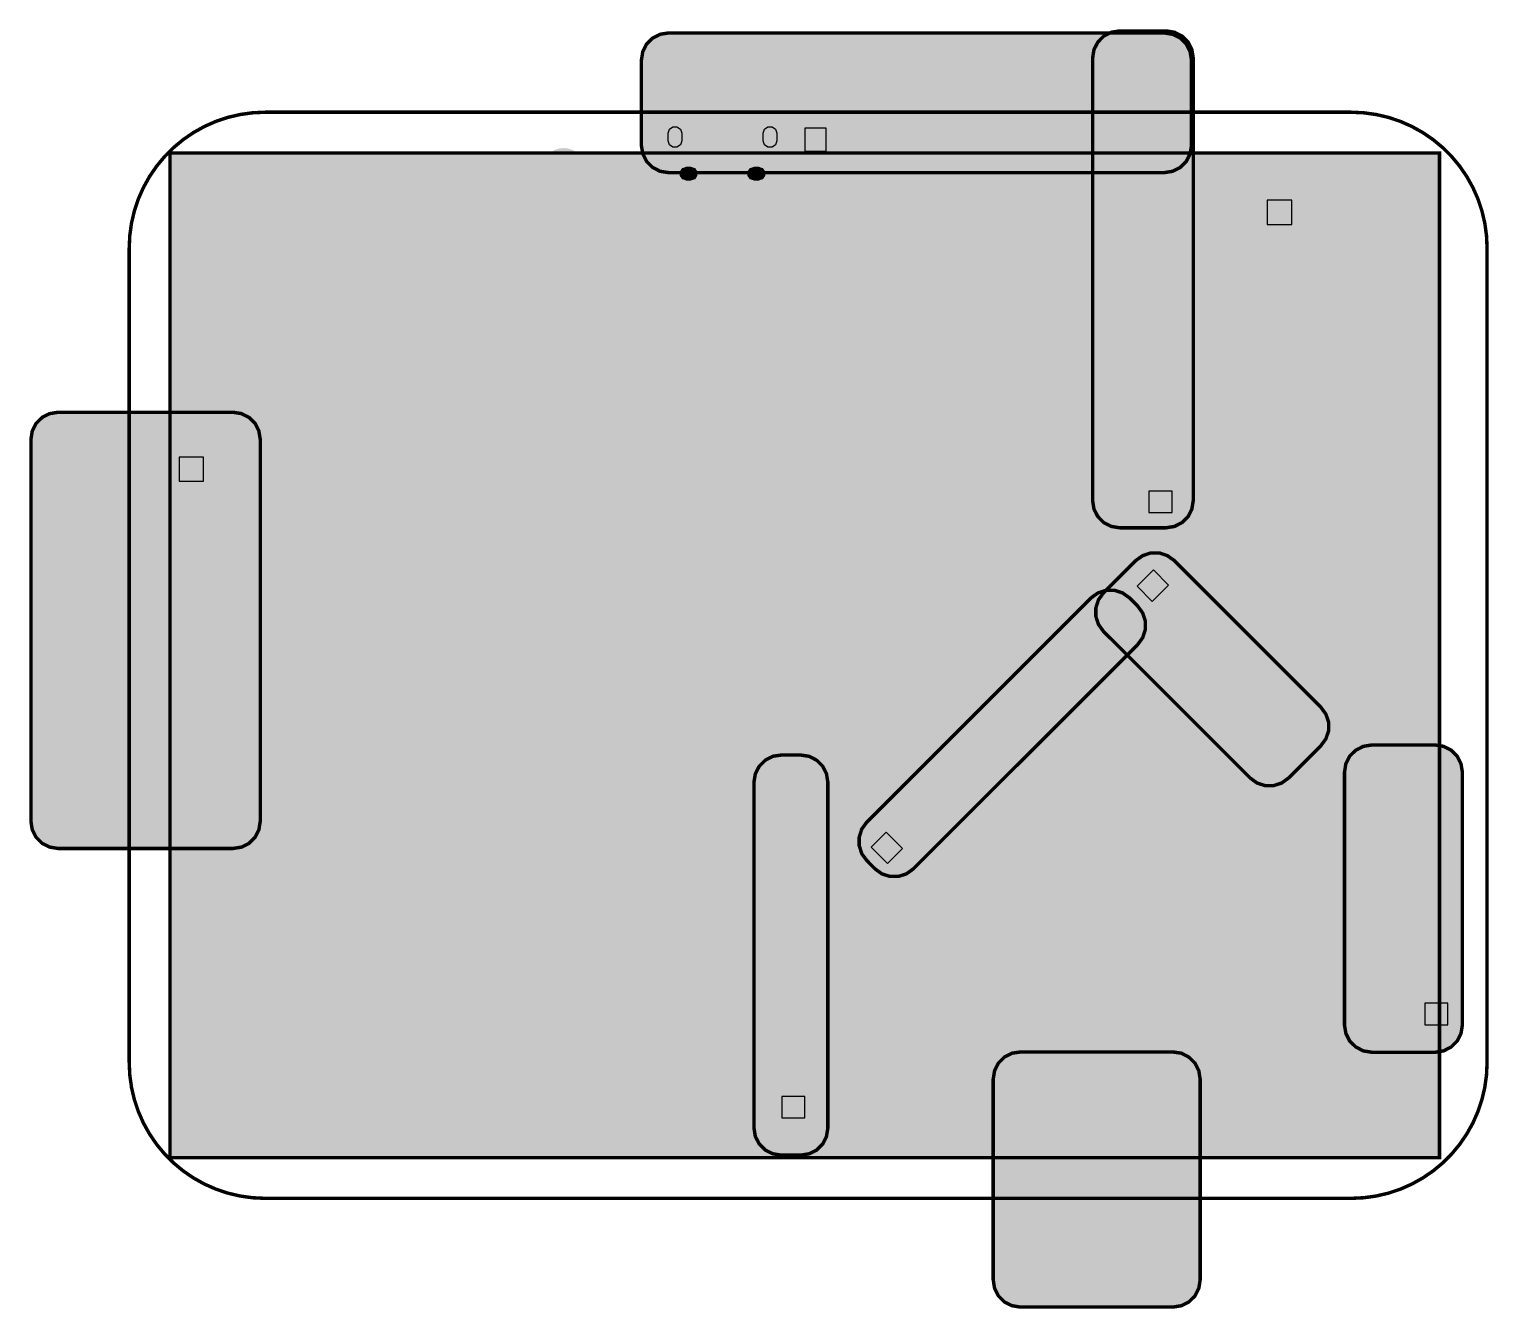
# Model space of a CAD drawing. Header units: millimetres. Extents: x -7 to 100, y -88 to 6.
import ezdxf

# ---------------------------------------------------------------- set-up
doc = ezdxf.new("R2010")
doc.units = ezdxf.units.MM
for name, color, linetype, true_color in [('3D Shell Top Layer', 7, 'Continuous', 0xffccff), ('Board Outline Layer', 7, 'Continuous', 0xff00ff), ('Top Layer', 7, 'Continuous', 0xff0000)]:
    doc.layers.add(name, color=color, linetype=linetype, true_color=true_color)

msp = doc.modelspace()

# ---------------------------------------------------------------- hatches: boundary and pattern name
at = {"layer": '3D Shell Top Layer'}
for points in [[(37.72, 3.84), (37.72, -2.45), (37.82, -3.06), (38.1, -3.62), (38.54, -4.06), (39.1, -4.35), (39.72, -4.45), (76.23, -4.45), (76.85, -4.35), (77.41, -4.06), (77.85, -3.62), (78.13, -3.06), (78.23, -2.45), (78.23, 3.84), (78.13, 4.46), (77.85, 5.02), (77.41, 5.46), (76.85, 5.74), (76.23, 5.84), (39.72, 5.84), (39.1, 5.74), (38.54, 5.46), (38.1, 5.02), (37.82, 4.46)], [(70.95, 3.99), (70.95, -28.61), (71.05, -29.23), (71.33, -29.78), (71.77, -30.23), (72.33, -30.51), (72.95, -30.61), (76.36, -30.61), (76.98, -30.51), (77.53, -30.23), (77.98, -29.78), (78.26, -29.23), (78.36, -28.61), (78.36, 3.99), (78.26, 4.61), (77.98, 5.16), (77.53, 5.61), (76.98, 5.89), (76.36, 5.99), (72.95, 5.99), (72.33, 5.89), (71.77, 5.61), (71.33, 5.16), (71.05, 4.61)], [(3, -3), (3, -77), (96.5, -77), (96.5, -3)], [(-7.24, -24.1), (-7.24, -52.23), (-7.14, -52.85), (-6.86, -53.4), (-6.41, -53.85), (-5.86, -54.13), (-5.24, -54.23), (7.65, -54.23), (8.27, -54.13), (8.83, -53.85), (9.27, -53.4), (9.55, -52.85), (9.65, -52.23), (9.65, -24.1), (9.55, -23.48), (9.27, -22.92), (8.83, -22.48), (8.27, -22.2), (7.65, -22.1), (-5.24, -22.1), (-5.86, -22.2), (-6.41, -22.48), (-6.86, -22.92), (-7.14, -23.48)], [(85.38, -49.04), (87.76, -46.66), (88.13, -46.15), (88.33, -45.56), (88.33, -44.93), (88.13, -44.34), (87.76, -43.83), (76.96, -33.02), (76.45, -32.66), (75.86, -32.46), (75.23, -32.46), (74.64, -32.66), (74.13, -33.02), (71.75, -35.41), (71.38, -35.91), (71.19, -36.51), (71.19, -37.14), (71.38, -37.73), (71.75, -38.24), (82.55, -49.04), (83.06, -49.41), (83.65, -49.6), (84.28, -49.6), (84.87, -49.41)], [(74.27, -36.38), (73.66, -35.77), (73.16, -35.41), (72.56, -35.21), (71.94, -35.21), (71.34, -35.41), (70.84, -35.77), (54.32, -52.29), (53.95, -52.8), (53.76, -53.4), (53.76, -54.02), (53.95, -54.62), (54.32, -55.12), (54.92, -55.73), (55.43, -56.1), (56.02, -56.29), (56.65, -56.29), (57.24, -56.1), (57.75, -55.73), (74.27, -39.21), (74.64, -38.7), (74.83, -38.11), (74.83, -37.48), (74.64, -36.89)], [(89.5, -48.61), (89.5, -67.24), (89.6, -67.85), (89.88, -68.41), (90.33, -68.85), (90.88, -69.14), (91.5, -69.24), (96.18, -69.24), (96.8, -69.14), (97.36, -68.85), (97.8, -68.41), (98.08, -67.85), (98.18, -67.24), (98.18, -48.61), (98.08, -47.99), (97.8, -47.43), (97.36, -46.99), (96.8, -46.71), (96.18, -46.61), (91.5, -46.61), (90.88, -46.71), (90.33, -46.99), (89.88, -47.43), (89.6, -47.99)], [(46.01, -49.35), (46.01, -74.82), (46.11, -75.44), (46.4, -76), (46.84, -76.44), (47.4, -76.72), (48.01, -76.82), (49.45, -76.82), (50.07, -76.72), (50.63, -76.44), (51.07, -76), (51.35, -75.44), (51.45, -74.82), (51.45, -49.35), (51.35, -48.73), (51.07, -48.17), (50.63, -47.73), (50.07, -47.44), (49.45, -47.35), (48.01, -47.35), (47.4, -47.44), (46.84, -47.73), (46.4, -48.17), (46.11, -48.73)], [(63.63, -71.22), (63.63, -86.01), (63.73, -86.63), (64.01, -87.19), (64.45, -87.63), (65.01, -87.91), (65.63, -88.01), (76.87, -88.01), (77.49, -87.91), (78.04, -87.63), (78.49, -87.19), (78.77, -86.63), (78.87, -86.01), (78.87, -71.22), (78.77, -70.6), (78.49, -70.04), (78.04, -69.6), (77.49, -69.31), (76.87, -69.22), (65.63, -69.22), (65.01, -69.31), (64.45, -69.6), (64.01, -70.04), (63.73, -70.6)]]:
    msp.add_hatch(color=256, dxfattribs=at).paths.add_polyline_path(points)
at = {"layer": 'Top Layer'}
for points in [[(39.69, -1.55), (39.78, -1.26), (40.03, -1.07), (40.34, -1.07), (40.59, -1.26), (40.69, -1.55), (40.69, -2.1), (40.59, -2.39), (40.34, -2.58), (40.03, -2.58), (39.78, -2.39), (39.69, -2.1)], [(46.69, -1.55), (46.78, -1.26), (47.03, -1.07), (47.34, -1.07), (47.59, -1.26), (47.69, -1.55), (47.69, -2.1), (47.59, -2.39), (47.34, -2.58), (47.03, -2.58), (46.78, -2.39), (46.69, -2.1)], [(49.76, -1.18), (49.76, -2.88), (51.33, -2.88), (51.33, -1.18)], [(52.24, -2.03, 1), (53.94, -2.03, 1)], [(52.24, -2.03, 1), (53.94, -2.03, 1)], [(54.78, -2.03, 1), (56.48, -2.03, 1)], [(54.78, -2.03, 1), (56.48, -2.03, 1)], [(57.32, -2.03, 1), (59.02, -2.03, 1)], [(57.32, -2.03, 1), (59.02, -2.03, 1)], [(59.86, -2.03, 1), (61.56, -2.03, 1)], [(59.86, -2.03, 1), (61.56, -2.03, 1)], [(62.4, -2.03, 1), (64.1, -2.03, 1)], [(62.4, -2.03, 1), (64.1, -2.03, 1)], [(64.94, -2.03, 1), (66.64, -2.03, 1)], [(64.94, -2.03, 1), (66.64, -2.03, 1)], [(67.48, -2.03, 1), (69.18, -2.03, 1)], [(67.48, -2.03, 1), (69.18, -2.03, 1)], [(70.02, -2.03, 1), (71.72, -2.03, 1)], [(70.02, -2.03, 1), (71.72, -2.03, 1)], [(72.56, -2.03, 1), (74.26, -2.03, 1)], [(72.56, -2.03, 1), (74.26, -2.03, 1)], [(30.39, -4.24, 1), (33.59, -4.24, 1)], [(30.39, -4.24, 1), (33.59, -4.24, 1)], [(41.34, -4.05), (41.62, -4.14), (41.79, -4.38), (41.79, -4.67), (41.62, -4.91), (41.34, -5), (41.04, -5), (40.76, -4.91), (40.59, -4.67), (40.59, -4.38), (40.76, -4.14), (41.04, -4.05)], [(46.34, -4.05), (46.62, -4.14), (46.79, -4.38), (46.79, -4.67), (46.62, -4.91), (46.34, -5), (46.04, -5), (45.76, -4.91), (45.59, -4.67), (45.59, -4.38), (45.76, -4.14), (46.04, -4.05)], [(75.1, -5.84, 1), (76.8, -5.84, 1)], [(75.1, -5.84, 1), (76.8, -5.84, 1)], [(81.27, -7.37, 1), (83.07, -7.37, 1)], [(81.27, -7.37, 1), (83.07, -7.37, 1)], [(83.81, -8.27), (85.61, -8.27), (85.61, -6.47), (83.81, -6.47)], [(75.1, -8.38, 1), (76.8, -8.38, 1)], [(75.1, -8.38, 1), (76.8, -8.38, 1)], [(81.27, -9.91, 1), (83.07, -9.91, 1)], [(81.27, -9.91, 1), (83.07, -9.91, 1)], [(83.81, -9.91, 1), (85.61, -9.91, 1)], [(83.81, -9.91, 1), (85.61, -9.91, 1)], [(75.1, -10.92, 1), (76.8, -10.92, 1)], [(75.1, -10.92, 1), (76.8, -10.92, 1)], [(81.27, -12.45, 1), (83.07, -12.45, 1)], [(81.27, -12.45, 1), (83.07, -12.45, 1)], [(83.81, -12.45, 1), (85.61, -12.45, 1)], [(83.81, -12.45, 1), (85.61, -12.45, 1)], [(75.1, -13.46, 1), (76.8, -13.46, 1)], [(75.1, -13.46, 1), (76.8, -13.46, 1)], [(81.27, -14.99, 1), (83.07, -14.99, 1)], [(81.27, -14.99, 1), (83.07, -14.99, 1)], [(83.81, -14.99, 1), (85.61, -14.99, 1)], [(83.81, -14.99, 1), (85.61, -14.99, 1)], [(75.1, -16, 1), (76.8, -16, 1)], [(75.1, -16, 1), (76.8, -16, 1)], [(75.1, -18.54, 1), (76.8, -18.54, 1)], [(75.1, -18.54, 1), (76.8, -18.54, 1)], [(75.1, -21.08, 1), (76.8, -21.08, 1)], [(75.1, -21.08, 1), (76.8, -21.08, 1)], [(86.98, -21.91, 1), (90.18, -21.91, 1)], [(86.98, -21.91, 1), (90.18, -21.91, 1)], [(75.1, -23.62, 1), (76.8, -23.62, 1)], [(75.1, -23.62, 1), (76.8, -23.62, 1)], [(3.67, -27.18), (5.47, -27.18), (5.47, -25.4), (3.67, -25.4)], [(6.21, -26.29, 1), (8.01, -26.29, 1)], [(6.21, -26.29, 1), (8.01, -26.29, 1)], [(75.1, -26.16, 1), (76.8, -26.16, 1)], [(75.1, -26.16, 1), (76.8, -26.16, 1)], [(3.67, -28.83, 1), (5.47, -28.83, 1)], [(3.67, -28.83, 1), (5.47, -28.83, 1)], [(6.21, -28.83, 1), (8.01, -28.83, 1)], [(6.21, -28.83, 1), (8.01, -28.83, 1)], [(75.1, -29.49), (76.8, -29.49), (76.8, -27.91), (75.1, -27.91)], [(3.67, -31.37, 1), (5.47, -31.37, 1)], [(3.67, -31.37, 1), (5.47, -31.37, 1)], [(6.21, -31.37, 1), (8.01, -31.37, 1)], [(6.21, -31.37, 1), (8.01, -31.37, 1)], [(3.67, -33.91, 1), (5.47, -33.91, 1)], [(3.67, -33.91, 1), (5.47, -33.91, 1)], [(6.21, -33.91, 1), (8.01, -33.91, 1)], [(6.21, -33.91, 1), (8.01, -33.91, 1)], [(75.43, -33.71), (74.23, -34.92), (75.34, -36.03), (76.54, -34.83)], [(3.67, -36.45, 1), (5.47, -36.45, 1)], [(3.67, -36.45, 1), (5.47, -36.45, 1)], [(6.21, -36.45, 1), (8.01, -36.45, 1)], [(6.21, -36.45, 1), (8.01, -36.45, 1)], [(76.33, -36.67, 1), (78.03, -36.67, 1)], [(76.33, -36.67, 1), (78.03, -36.67, 1)], [(71.11, -38.02, 1), (72.81, -38.02, 1)], [(71.11, -38.02, 1), (72.81, -38.02, 1)], [(78.13, -38.46, 1), (79.83, -38.46, 1)], [(78.13, -38.46, 1), (79.83, -38.46, 1)], [(3.67, -38.99, 1), (5.47, -38.99, 1)], [(3.67, -38.99, 1), (5.47, -38.99, 1)], [(6.21, -38.99, 1), (8.01, -38.99, 1)], [(6.21, -38.99, 1), (8.01, -38.99, 1)], [(69.32, -39.81, 1), (71.02, -39.81, 1)], [(69.32, -39.81, 1), (71.02, -39.81, 1)], [(79.92, -40.26, 1), (81.62, -40.26, 1)], [(79.92, -40.26, 1), (81.62, -40.26, 1)], [(3.67, -41.53, 1), (5.47, -41.53, 1)], [(3.67, -41.53, 1), (5.47, -41.53, 1)], [(6.21, -41.53, 1), (8.01, -41.53, 1)], [(6.21, -41.53, 1), (8.01, -41.53, 1)], [(67.52, -41.61, 1), (69.22, -41.61, 1)], [(67.52, -41.61, 1), (69.22, -41.61, 1)], [(81.72, -42.06, 1), (83.42, -42.06, 1)], [(81.72, -42.06, 1), (83.42, -42.06, 1)], [(65.73, -43.41, 1), (67.43, -43.41, 1)], [(65.73, -43.41, 1), (67.43, -43.41, 1)], [(3.67, -44.07, 1), (5.47, -44.07, 1)], [(3.67, -44.07, 1), (5.47, -44.07, 1)], [(6.21, -44.07, 1), (8.01, -44.07, 1)], [(6.21, -44.07, 1), (8.01, -44.07, 1)], [(83.51, -43.85, 1), (85.21, -43.85, 1)], [(83.51, -43.85, 1), (85.21, -43.85, 1)], [(63.93, -45.2, 1), (65.63, -45.2, 1)], [(63.93, -45.2, 1), (65.63, -45.2, 1)], [(85.31, -45.65, 1), (87.01, -45.65, 1)], [(85.31, -45.65, 1), (87.01, -45.65, 1)], [(3.67, -46.61, 1), (5.47, -46.61, 1)], [(3.67, -46.61, 1), (5.47, -46.61, 1)], [(6.21, -46.61, 1), (8.01, -46.61, 1)], [(6.21, -46.61, 1), (8.01, -46.61, 1)], [(62.13, -47, 1), (63.83, -47, 1)], [(62.13, -47, 1), (63.83, -47, 1)], [(3.67, -49.15, 1), (5.47, -49.15, 1)], [(3.67, -49.15, 1), (5.47, -49.15, 1)], [(6.21, -49.15, 1), (8.01, -49.15, 1)], [(6.21, -49.15, 1), (8.01, -49.15, 1)], [(60.34, -48.8, 1), (62.04, -48.8, 1)], [(60.34, -48.8, 1), (62.04, -48.8, 1)], [(48.05, -50.42, 1), (49.75, -50.42, 1)], [(48.05, -50.42, 1), (49.75, -50.42, 1)], [(58.54, -50.59, 1), (60.24, -50.59, 1)], [(58.54, -50.59, 1), (60.24, -50.59, 1)], [(95.42, -51.18, 1), (97.12, -51.18, 1)], [(95.42, -51.18, 1), (97.12, -51.18, 1)], [(56.74, -52.39, 1), (58.44, -52.39, 1)], [(56.74, -52.39, 1), (58.44, -52.39, 1)], [(48.05, -52.96, 1), (49.75, -52.96, 1)], [(48.05, -52.96, 1), (49.75, -52.96, 1)], [(54.64, -54.14), (55.84, -55.34), (56.96, -54.23), (55.75, -53.03)], [(95.42, -53.72, 1), (97.12, -53.72, 1)], [(95.42, -53.72, 1), (97.12, -53.72, 1)], [(48.05, -55.5, 1), (49.75, -55.5, 1)], [(48.05, -55.5, 1), (49.75, -55.5, 1)], [(95.42, -56.26, 1), (97.12, -56.26, 1)], [(95.42, -56.26, 1), (97.12, -56.26, 1)], [(48.05, -58.04, 1), (49.75, -58.04, 1)], [(48.05, -58.04, 1), (49.75, -58.04, 1)], [(95.42, -58.8, 1), (97.12, -58.8, 1)], [(95.42, -58.8, 1), (97.12, -58.8, 1)], [(48.05, -60.58, 1), (49.75, -60.58, 1)], [(48.05, -60.58, 1), (49.75, -60.58, 1)], [(95.42, -61.34, 1), (97.12, -61.34, 1)], [(95.42, -61.34, 1), (97.12, -61.34, 1)], [(48.05, -63.12, 1), (49.75, -63.12, 1)], [(48.05, -63.12, 1), (49.75, -63.12, 1)], [(95.42, -63.88, 1), (97.12, -63.88, 1)], [(95.42, -63.88, 1), (97.12, -63.88, 1)], [(48.05, -65.66, 1), (49.75, -65.66, 1)], [(48.05, -65.66, 1), (49.75, -65.66, 1)], [(95.42, -67.21), (97.12, -67.21), (97.12, -65.63), (95.42, -65.63)], [(48.05, -68.2, 1), (49.75, -68.2, 1)], [(48.05, -68.2, 1), (49.75, -68.2, 1)], [(48.05, -70.74, 1), (49.75, -70.74, 1)], [(48.05, -70.74, 1), (49.75, -70.74, 1)], [(93.38, -71.8, 1), (96.58, -71.8, 1)], [(93.38, -71.8, 1), (96.58, -71.8, 1)], [(48.05, -74.07), (49.75, -74.07), (49.75, -72.49), (48.05, -72.49)], [(24.18, -75.11, 1), (27.38, -75.11, 1)], [(24.18, -75.11, 1), (27.38, -75.11, 1)]]:
    msp.add_hatch(color=256, dxfattribs=at).paths.add_polyline_path(points)

# ---------------------------------------------------------------- linework, layer by layer
at = {"layer": '3D Shell Top Layer', "const_width": 0.254}
for points in [[(37.72, 3.84), (37.72, -2.45), (37.82, -3.06), (38.1, -3.62), (38.54, -4.06), (39.1, -4.35), (39.72, -4.45), (76.23, -4.45), (76.85, -4.35), (77.41, -4.06), (77.85, -3.62), (78.13, -3.06), (78.23, -2.45), (78.23, 3.84), (78.13, 4.46), (77.85, 5.02), (77.41, 5.46), (76.85, 5.74), (76.23, 5.84), (39.72, 5.84), (39.1, 5.74), (38.54, 5.46), (38.1, 5.02), (37.82, 4.46)], [(70.95, 3.99), (70.95, -28.61), (71.05, -29.23), (71.33, -29.78), (71.77, -30.23), (72.33, -30.51), (72.95, -30.61), (76.36, -30.61), (76.98, -30.51), (77.53, -30.23), (77.98, -29.78), (78.26, -29.23), (78.36, -28.61), (78.36, 3.99), (78.26, 4.61), (77.98, 5.16), (77.53, 5.61), (76.98, 5.89), (76.36, 5.99), (72.95, 5.99), (72.33, 5.89), (71.77, 5.61), (71.33, 5.16), (71.05, 4.61)], [(3, -3), (3, -77), (96.5, -77), (96.5, -3)], [(-7.24, -24.1), (-7.24, -52.23), (-7.14, -52.85), (-6.86, -53.4), (-6.41, -53.85), (-5.86, -54.13), (-5.24, -54.23), (7.65, -54.23), (8.27, -54.13), (8.83, -53.85), (9.27, -53.4), (9.55, -52.85), (9.65, -52.23), (9.65, -24.1), (9.55, -23.48), (9.27, -22.92), (8.83, -22.48), (8.27, -22.2), (7.65, -22.1), (-5.24, -22.1), (-5.86, -22.2), (-6.41, -22.48), (-6.86, -22.92), (-7.14, -23.48)], [(85.38, -49.04), (87.76, -46.66), (88.13, -46.15), (88.33, -45.56), (88.33, -44.93), (88.13, -44.34), (87.76, -43.83), (76.96, -33.02), (76.45, -32.66), (75.86, -32.46), (75.23, -32.46), (74.64, -32.66), (74.13, -33.02), (71.75, -35.41), (71.38, -35.91), (71.19, -36.51), (71.19, -37.14), (71.38, -37.73), (71.75, -38.24), (82.55, -49.04), (83.06, -49.41), (83.65, -49.6), (84.28, -49.6), (84.87, -49.41)], [(74.27, -36.38), (73.66, -35.77), (73.16, -35.41), (72.56, -35.21), (71.94, -35.21), (71.34, -35.41), (70.84, -35.77), (54.32, -52.29), (53.95, -52.8), (53.76, -53.4), (53.76, -54.02), (53.95, -54.62), (54.32, -55.12), (54.92, -55.73), (55.43, -56.1), (56.02, -56.29), (56.65, -56.29), (57.24, -56.1), (57.75, -55.73), (74.27, -39.21), (74.64, -38.7), (74.83, -38.11), (74.83, -37.48), (74.64, -36.89)], [(46.01, -49.35), (46.01, -74.82), (46.11, -75.44), (46.4, -76), (46.84, -76.44), (47.4, -76.72), (48.01, -76.82), (49.45, -76.82), (50.07, -76.72), (50.63, -76.44), (51.07, -76), (51.35, -75.44), (51.45, -74.82), (51.45, -49.35), (51.35, -48.73), (51.07, -48.17), (50.63, -47.73), (50.07, -47.44), (49.45, -47.35), (48.01, -47.35), (47.4, -47.44), (46.84, -47.73), (46.4, -48.17), (46.11, -48.73)], [(89.5, -48.61), (89.5, -67.24), (89.6, -67.85), (89.88, -68.41), (90.33, -68.85), (90.88, -69.14), (91.5, -69.24), (96.18, -69.24), (96.8, -69.14), (97.36, -68.85), (97.8, -68.41), (98.08, -67.85), (98.18, -67.24), (98.18, -48.61), (98.08, -47.99), (97.8, -47.43), (97.36, -46.99), (96.8, -46.71), (96.18, -46.61), (91.5, -46.61), (90.88, -46.71), (90.33, -46.99), (89.88, -47.43), (89.6, -47.99)], [(63.63, -71.22), (63.63, -86.01), (63.73, -86.63), (64.01, -87.19), (64.45, -87.63), (65.01, -87.91), (65.63, -88.01), (76.87, -88.01), (77.49, -87.91), (78.04, -87.63), (78.49, -87.19), (78.77, -86.63), (78.87, -86.01), (78.87, -71.22), (78.77, -70.6), (78.49, -70.04), (78.04, -69.6), (77.49, -69.31), (76.87, -69.22), (65.63, -69.22), (65.01, -69.31), (64.45, -69.6), (64.01, -70.04), (63.73, -70.6)]]:
    msp.add_lwpolyline(points, close=True, dxfattribs=at)
at = {"layer": 'Board Outline Layer', "const_width": 0.254}
msp.add_lwpolyline([(0, -10), (0, -70, 0.414214), (10, -80), (90, -80, 0.414214), (100, -70), (100, -10, 0.414214), (90, 0), (10, 0, 0.414214)], format="xyb", close=True, dxfattribs=at)
at = {"layer": 'Top Layer'}
for points in [[(39.69, -1.55), (39.78, -1.26), (40.03, -1.07), (40.34, -1.07), (40.59, -1.26), (40.69, -1.55), (40.69, -2.1), (40.59, -2.39), (40.34, -2.58), (40.03, -2.58), (39.78, -2.39), (39.69, -2.1)], [(46.69, -1.55), (46.78, -1.26), (47.03, -1.07), (47.34, -1.07), (47.59, -1.26), (47.69, -1.55), (47.69, -2.1), (47.59, -2.39), (47.34, -2.58), (47.03, -2.58), (46.78, -2.39), (46.69, -2.1)], [(49.76, -1.18), (49.76, -2.88), (51.33, -2.88), (51.33, -1.18)], [(41.34, -4.05), (41.62, -4.14), (41.79, -4.38), (41.79, -4.67), (41.62, -4.91), (41.34, -5), (41.04, -5), (40.76, -4.91), (40.59, -4.67), (40.59, -4.38), (40.76, -4.14), (41.04, -4.05)], [(46.34, -4.05), (46.62, -4.14), (46.79, -4.38), (46.79, -4.67), (46.62, -4.91), (46.34, -5), (46.04, -5), (45.76, -4.91), (45.59, -4.67), (45.59, -4.38), (45.76, -4.14), (46.04, -4.05)], [(83.81, -8.27), (85.61, -8.27), (85.61, -6.47), (83.81, -6.47)], [(3.67, -27.18), (5.47, -27.18), (5.47, -25.4), (3.67, -25.4)], [(75.1, -29.49), (76.8, -29.49), (76.8, -27.91), (75.1, -27.91)], [(75.43, -33.71), (74.23, -34.92), (75.34, -36.03), (76.54, -34.83)], [(54.64, -54.14), (55.84, -55.34), (56.96, -54.23), (55.75, -53.03)], [(95.42, -67.21), (97.12, -67.21), (97.12, -65.63), (95.42, -65.63)], [(48.05, -74.07), (49.75, -74.07), (49.75, -72.49), (48.05, -72.49)]]:
    msp.add_lwpolyline(points, close=True, dxfattribs=at)

doc.saveas('drawing.dxf')
